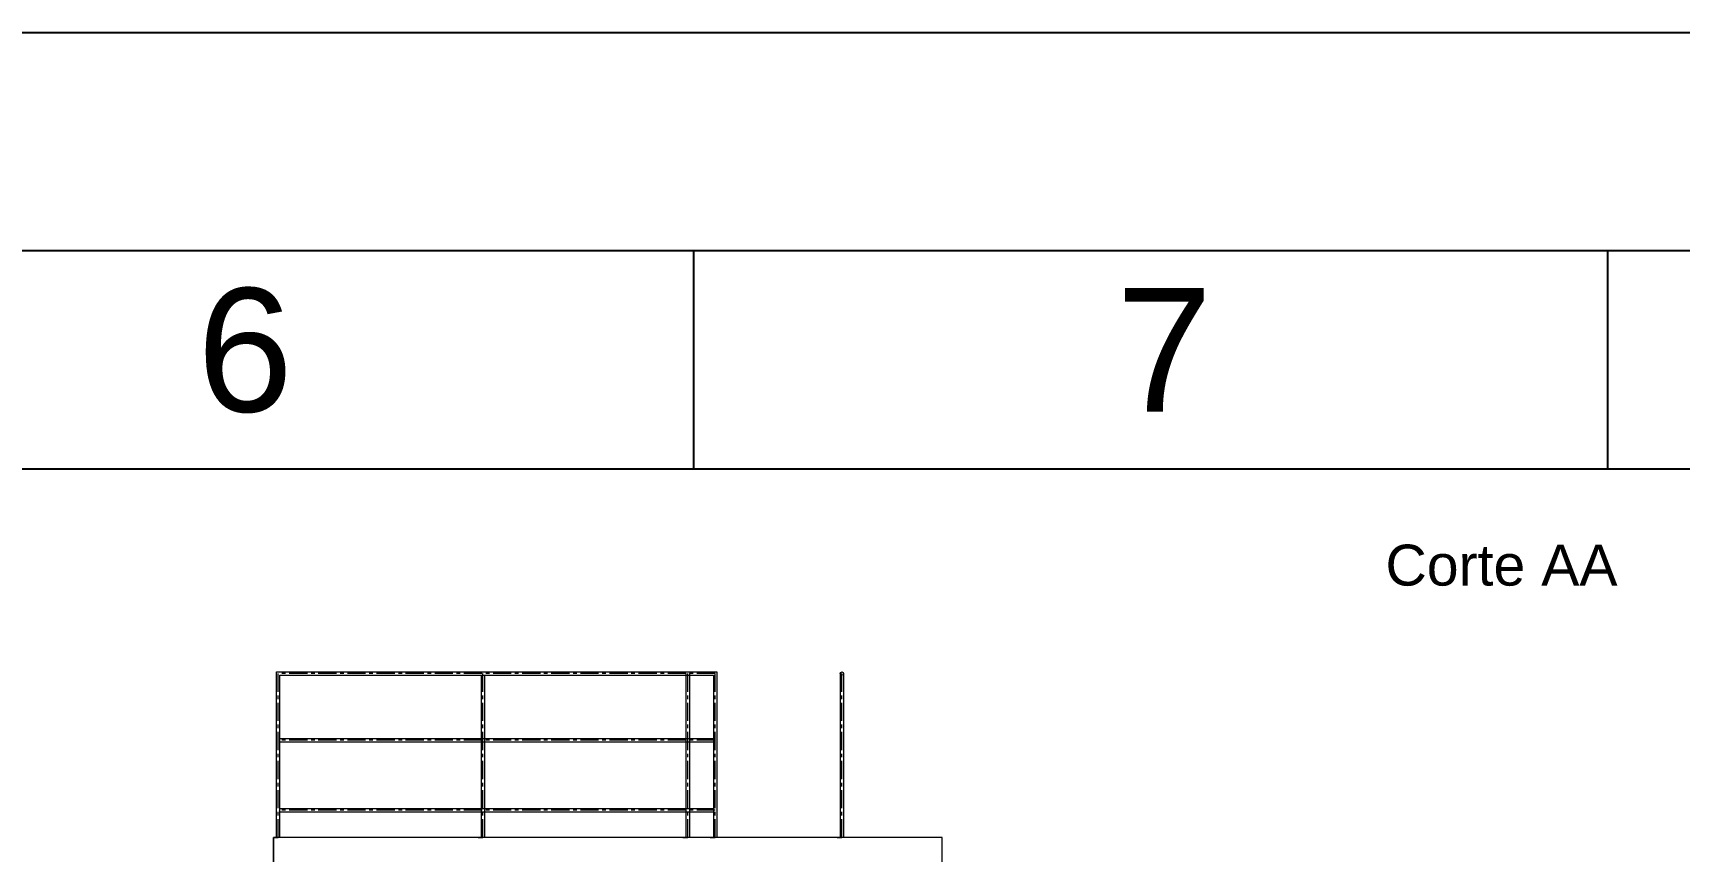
# Model space of a CAD drawing. Header units: millimetres. Extents: x 100 to 940, y 100 to 694.
# Drawn here: x 496.3 to 609.3, y 637.8 to 693.9 of the extents above; entities that cross this region are included whole.
import ezdxf

# ---------------------------------------------------------------- set-up
doc = ezdxf.new("R2010")
doc.units = ezdxf.units.MM
doc.linetypes.add('CENTER', pattern=[2, 1.25, -0.25, 0.25, -0.25])
for name, color, linetype, lineweight in [('Centro', 1, 'CENTER', 5), ('COTAS', 5, 'Continuous', 5), ('PAREDE', 7, 'Continuous', 9), ('SGC-Conexoes (Desenho Unifilar)', 6, 'Continuous', 5)]:
    doc.layers.add(name, color=color, linetype=linetype, lineweight=lineweight)
doc.styles.add('Notes', font='arial.ttf', dxfattribs={"height": 3})
doc.styles.get("Standard").update_dxf_attribs({"font": 'arial.ttf'})

msp = doc.modelspace()

# ---------------------------------------------------------------- linework, layer by layer
for p, q in [((541.667, 664), (541.667, 679)), ((604.444, 664), (604.444, 679))]:
    msp.add_line(p, q)
for points in [[(100, 100), (940, 100), (940, 693.939), (100, 693.939)], [(150, 679), (925, 679), (925, 115), (150, 115)], [(165, 664), (730, 664), (730, 130), (165, 130)]]:
    msp.add_lwpolyline(points, close=True)
at = {"layer": 'Centro'}
for p, q in [((513.127, 638.697), (513.127, 649.947)), ((543.132, 649.947), (513.127, 649.947)), ((527.189, 638.697), (527.189, 649.947)), ((541.252, 638.697), (541.252, 649.947)), ((543.132, 638.697), (543.132, 649.947)), ((551.846, 638.697), (551.846, 649.947)), ((543.132, 645.376), (513.127, 645.376)), ((513.127, 638.697), (513.127, 645.137)), ((527.189, 638.697), (527.189, 645.137)), ((541.252, 638.697), (541.252, 645.137)), ((543.132, 638.697), (543.132, 645.137)), ((551.846, 638.697), (551.846, 645.137)), ((513.127, 638.697), (513.127, 640.572)), ((543.132, 640.572), (513.127, 640.572)), ((527.189, 638.697), (527.189, 640.572)), ((541.252, 638.697), (541.252, 640.572)), ((543.132, 638.697), (543.132, 640.572)), ((551.846, 638.697), (551.846, 640.572)), ((512.799, 638.697), (513.127, 638.697)), ((513.455, 638.697), (513.127, 638.697)), ((526.861, 638.697), (527.189, 638.697)), ((527.517, 638.697), (527.189, 638.697)), ((540.924, 638.697), (541.252, 638.697)), ((541.58, 638.697), (541.252, 638.697)), ((542.804, 638.697), (543.132, 638.697)), ((543.46, 638.697), (543.132, 638.697)), ((551.517, 638.697), (551.846, 638.697)), ((552.174, 638.697), (551.846, 638.697))]:
    msp.add_line(p, q, dxfattribs=at)
at = {"layer": 'PAREDE'}
for p, q in [((558.736, 638.697), (512.799, 638.697)), ((512.799, 638.697), (512.799, 600.853)), ((512.799, 600.853), (512.799, 638.697)), ((558.736, 638.697), (556.861, 638.697)), ((558.736, 636.822), (558.736, 638.697))]:
    msp.add_line(p, q, dxfattribs=at)
at = {"layer": 'SGC-Conexoes (Desenho Unifilar)'}
for p, q in [((513.01, 638.697), (513.01, 650.064)), ((513.01, 650.064), (543.249, 650.064)), ((513.244, 638.697), (513.244, 649.829)), ((513.244, 649.829), (543.015, 649.829)), ((527.072, 649.829), (527.072, 638.697)), ((527.307, 649.829), (527.307, 638.697)), ((541.135, 649.947), (541.135, 638.697)), ((541.369, 649.947), (541.369, 638.697)), ((543.015, 649.829), (543.015, 638.697)), ((543.249, 650.064), (543.249, 638.697)), ((551.728, 649.947), (551.728, 638.697)), ((551.963, 649.947), (551.963, 638.697)), ((513.244, 645.494), (543.015, 645.494)), ((513.244, 645.259), (543.015, 645.259)), ((513.244, 640.689), (543.015, 640.689)), ((513.244, 640.454), (543.015, 640.454))]:
    msp.add_line(p, q, dxfattribs=at)
msp.add_circle((551.846, 649.947), 0.117, dxfattribs=at)

# ---------------------------------------------------------------- texts
at = {"style": 'Notes'}
for s, p in [('6', (507.551, 667.928)), ('7', (570.688, 667.928))]:
    msp.add_text(s, height=8.485, dxfattribs=at).set_placement(p)
at = {"layer": 'COTAS', "insert": (589.18, 658.801), "char_height": 2.8125, "attachment_point": 1}
msp.add_mtext_dynamic_manual_height_columns('Corte AA', width=4099.92409, gutter_width=0.75, heights=[0], dxfattribs=at)

doc.saveas('drawing.dxf')
